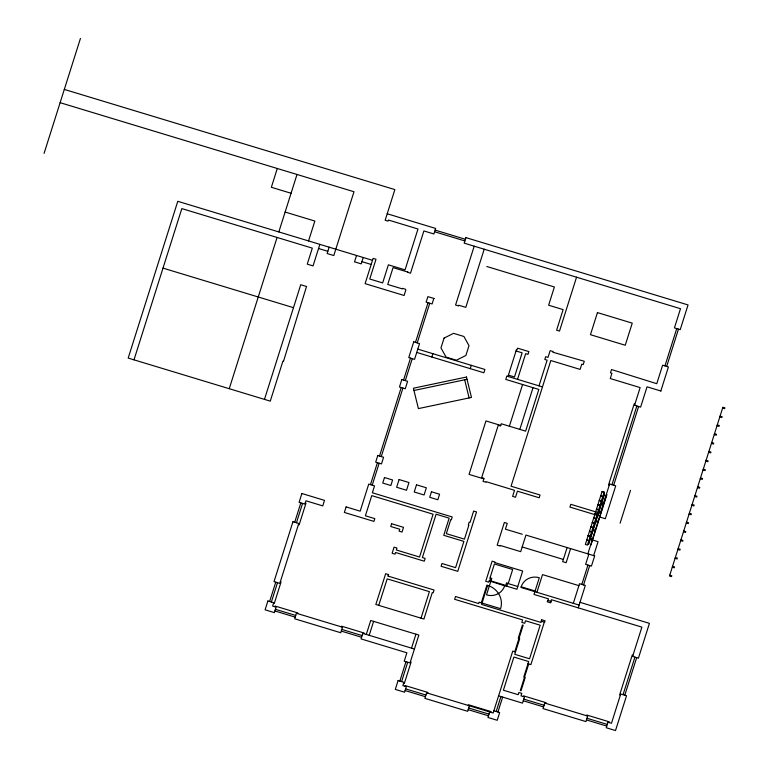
<?xml version="1.0" encoding="UTF-8"?>
<svg xmlns="http://www.w3.org/2000/svg" width="769" height="769" viewBox="0 0 769 769"><rect width="100%" height="100%" fill="white"/><g stroke="black" fill="none" stroke-linecap="round" stroke-linejoin="round"><path stroke-width="1.15" d="M44.083 153.367L80.437 38.45M133.989 359.834L181.83 208.591L312.31 248.137L307.244 264.151L313.041 265.911L319.866 244.369M277.292 168.498L271.351 187.28L291.067 193.259M229.239 388.701L277.08 237.458M278.83 231.93L297.007 174.467M308.552 240.937L314.848 221.049L285.126 212.042M264.469 399.38L300.737 284.732L306.533 286.491L283.473 361.392L282.896 361.219L270.265 401.139L128.183 358.075L177.783 201.305L372.494 260.316M329.142 247.176L327.133 253.53L333.804 255.548L353.99 191.741L60.117 102.681M356.537 255.481L354.528 261.835L361.199 263.854L363.208 257.5M269.631 601.502L275.754 582.171M294.71 522.228L300.833 502.888M271.37 602.031L277.494 582.7M296.45 522.747L302.573 503.416M274.966 606.751L275.177 606.068L297.795 612.922L297.574 613.614M407.791 271.774L407.618 272.322L410.511 273.197L423.882 230.931L433.889 233.968L435.639 228.441L387.211 213.763M370.475 484.633L377.425 462.678M379.521 456.046L401.197 387.538M403.552 380.078L410.502 358.114M415.481 342.368L428.025 302.726M372.215 485.162L379.165 463.198M381.261 456.575L402.937 388.066M405.292 380.607L412.242 358.642M417.221 342.897L429.765 303.255M433.831 298.43L432.082 303.957L426.141 302.159L427.891 296.632L434.12 298.516M341.359 626.879L341.58 626.187L364.198 633.041L363.977 633.733M431.822 357.008L432.87 353.692M474.194 246.186L455.575 305.024L458.622 305.947L458.843 305.255L465.803 307.36L484.201 249.214M366.304 634.435L370.716 620.487L418.845 635.069L410.021 662.974L404.215 661.215L406.888 652.794L361.074 638.904L362.824 633.377L414.433 649.026M369.197 635.319L373.609 621.362M388.085 576.106L388.566 574.587L385.673 573.703L375.83 604.482L423.911 619.045L432.303 592.534L433.178 592.793L434.052 590.034L388.085 576.106L388.566 574.587M470.244 368.649L471.291 365.333M399.842 681.084L405.955 661.744M411.53 648.142L415.942 634.194M421.018 618.17L429.4 591.649L387.201 578.865L378.733 605.366M401.581 681.603L407.695 662.272M405.023 686.284L405.244 685.592L427.862 692.446L427.641 693.138M507.973 376.454L516.451 349.655L517.028 349.828L517.556 348.174L528.861 351.606L527.986 354.365L525.669 353.663L517.537 379.348M509.386 426.228L522.584 384.51M519.825 429.39L533.023 387.672M539.002 385.855L547.124 360.161L544.808 359.459L545.682 356.701L547.999 357.402L550.143 350.635L553.036 351.51L552.824 352.202L584.267 361.276L583.219 364.593L581.768 364.15L580.105 369.399L550.825 360.526L511.058 486.219L540.049 495.005L539.184 497.774L517.431 491.18L515.509 497.255L512.615 496.38L514.538 490.305L486.114 481.692L485.941 482.24L483.047 481.365L484.009 478.328L481.682 477.626L498.245 425.276L500.571 425.978L501.263 423.767L525.621 431.149L538.819 389.431L505.762 379.415L506.809 376.099L541.895 386.73M576.548 277.205L559.505 331.074L556.612 330.189L563.119 309.609L548.624 305.216L554.391 286.981L486.825 266.507M481.317 602.838L486.902 585.161L487.633 585.382A19.408 18.523 9.6 0 1 500.6 608.683L479.135 602.185L478.703 603.559L455.508 596.533L454.633 599.291L522.622 619.901L521.843 622.39L524.737 623.265L525.525 620.785L540.165 625.216L529.553 658.783L514.759 654.304L519.7 638.693L518.248 638.251L522.449 624.995L523.17 625.216L514.778 651.737M487.633 585.382L481.605 604.444L541.04 622.457L541.434 621.217M489.363 580.912L504.647 585.843L504.858 585.151L490.949 580.931M490.238 578.144L491.776 578.307L486.527 594.889A14.553 13.9 9.6 0 0 504.647 585.843M468.234 705.442L468.456 704.75L491.074 711.604L490.853 712.296M507.05 586.276L505.512 586.113L506.56 582.796L507.925 583.508M469.398 705.788L467.648 711.315L424.882 698.358L426.632 692.831L493.169 712.998L512.75 651.122L515.509 651.958M508.213 583.594L512.673 569.512L494.409 563.975L489.949 578.057L490.526 578.24L489.651 580.999L489.074 580.826L488.632 582.2L485.739 581.326L492.122 561.159L495.015 562.043L494.842 562.591L522.68 571.031L516.912 589.256L506.761 586.18L507.636 583.421L517.787 586.497M547.989 600.493L548.518 598.84L534.013 594.447L539.3 577.73A14.553 13.9 9.6 0 0 521.19 586.776L520.969 587.458L579.105 605.078M489.69 711.94L487.95 717.467L497.226 720.284L499.667 712.546L493.871 710.787M496.197 711.488L500.907 696.57M497.928 712.017L502.647 697.099M536.916 592.293L542.51 574.616L578.903 585.642M528.697 663.974L520.315 690.495L521.036 690.716L525.227 677.451L523.785 677.018L528.678 661.542L513.884 657.062L503.397 690.216L518.191 694.695L518.892 692.485L521.786 693.369L520.998 695.849L524.477 696.906L522.516 703.126L498.591 695.868M567.118 547.557L562.658 561.649L566.138 562.706L570.598 548.614M544.337 622.092L530.879 664.637L527.976 663.753M550.892 601.377L551.411 599.714L641.884 627.129L632.618 656.418L638.414 658.177L649.43 623.361L579.98 602.319M523.324 696.551L523.535 695.858L546.153 702.722L545.932 703.404M588.372 544.164L604.28 493.89M588.66 544.25L604.569 493.977M600.368 513.288L609.625 484.009L615.719 485.845L605.318 518.719L599.522 516.97M587.852 553.843L606.597 494.592M590.986 544.952L606.885 494.678M573.309 603.329L579.518 583.709L585.315 585.469L578.24 607.846M588.871 554.151L585.632 564.369L591.428 566.128L594.668 555.91L525.948 535.08L520.7 551.661L500.263 545.461L500.081 546.019L497.187 545.134L504.349 522.487L507.252 523.362L505.416 529.168L522.238 534.263M611.951 484.71L636.857 405.974M581.835 584.411L587.949 565.08M613.691 485.229L638.597 406.503M583.575 584.94L589.688 565.6M593.649 555.603L598.061 541.655L590.236 539.28M664.945 365.9L676.739 328.603M666.685 366.428L678.479 329.132M660.821 390.988L668.424 366.957L662.618 365.198L656.764 383.702L611.528 369.543L610.48 372.85L611.922 373.292L610.269 378.54L640.135 387.595L634.54 405.273L640.625 407.118L647.046 386.817L660.965 391.037M620.102 523.208L630.503 490.334M586.536 715.708L586.747 715.016L609.365 721.87L609.144 722.562M623.053 694.686L634.934 657.12M624.793 695.214L636.674 657.649M413.962 390.479L467.033 379.309M64.308 89.415L394.862 189.597L385.163 220.261L388.057 221.136L388.412 220.03L417.99 228.999L405.052 269.881L388.383 264.824L382.654 282.925L369.754 279.012L376.003 259.259L373.1 258.384L365.102 283.655L404.1 295.479L405.849 289.951L405.446 289.221L402.543 288.346L402.37 288.894L387.73 284.463L393.065 267.612L407.705 272.043M435.11 230.094L465.418 239.284M434.591 231.757L464.889 240.937M318.549 248.512L327.834 251.319M361.901 261.643L371.177 264.459M722.629 408.051L724.658 408.666L724.917 407.839L722.889 407.224L669.491 576.01L671.52 576.625L671.789 575.798L669.751 575.183M516.037 350.972L522.122 352.817L514.48 376.983L508.386 375.137M720.092 416.067L722.129 416.683L721.86 417.509L719.832 416.894M717.294 424.901L719.332 425.517L719.063 426.353L717.035 425.738M634.886 404.167L634.165 403.946L608.558 484.893L609.279 485.104M714.497 433.745L716.535 434.36L716.266 435.187L714.238 434.572M162.999 268.121L293.479 307.667M417.798 349.126L484.922 369.466L483.874 372.782L416.75 352.442M711.71 442.588L713.738 443.204L713.469 444.03L711.44 443.415M708.912 451.422L710.941 452.037L710.671 452.874L708.643 452.259M706.115 460.266L708.143 460.881L707.884 461.708L705.846 461.092M703.318 469.109L705.346 469.724L705.086 470.551L703.049 469.936M700.521 477.943L702.549 478.558L702.289 479.385L700.261 478.77M500.744 425.42L485.95 420.941L469.042 474.396L483.826 478.876M697.723 486.787L699.752 487.402L699.492 488.228L697.464 487.613M694.926 495.621L696.954 496.236L696.695 497.072L694.667 496.457M692.129 504.464L694.157 505.079L693.898 505.906L691.869 505.291M689.332 513.308L691.36 513.923L691.1 514.749L689.072 514.134M604.223 492.054L602.117 491.42L585.344 544.452L587.439 545.096L604.155 492.256L602.06 491.622M600.724 495.832L602.829 496.476M600.656 496.043L602.761 496.678M686.534 522.141L688.563 522.757L688.303 523.593L686.275 522.978M599.32 500.254L601.425 500.888M599.262 500.465L601.358 501.1M601.685 503.089L603.713 503.705M601.425 503.916L603.454 504.531M597.926 504.675L600.031 505.31M597.859 504.887L599.964 505.521M683.737 530.985L685.765 531.6L685.506 532.427L683.478 531.812M596.523 509.097L598.628 509.732M596.465 509.299L598.561 509.943M598.888 511.933L600.916 512.548M600.656 513.375L570.79 504.32L569.916 507.088L599.782 516.134M595.129 513.519L597.234 514.153M595.062 513.721L597.167 514.355M680.94 539.828L682.968 540.444L682.709 541.27L680.68 540.655M593.735 517.931L595.831 518.575M593.668 518.143L595.764 518.777M596.09 520.767L598.119 521.382M595.831 521.603L597.859 522.218M592.332 522.353L594.437 522.997M592.265 522.564L594.37 523.199M678.143 548.662L680.171 549.277L679.911 550.104L677.883 549.489M590.938 526.775L593.034 527.409M590.871 526.986L592.966 527.621M593.293 529.61L595.321 530.226M593.034 530.437L595.062 531.052M589.535 531.196L591.64 531.831M589.467 531.398L591.572 532.042M675.345 557.506L677.374 558.121L677.114 558.948L675.086 558.332M588.141 535.618L590.236 536.253M588.074 535.82L590.179 536.464M590.496 538.454L592.524 539.069M586.737 540.04L588.843 540.674M586.67 540.242L588.775 540.876M672.548 566.349L674.586 566.964L674.317 567.791L672.289 567.176M522.189 546.961L563.36 559.438M305.245 503.013L305.966 503.234L299.151 524.775L298.42 524.554M521.19 586.776L535.109 590.986M632.964 655.313L632.243 655.092L619.66 694.868L620.381 695.089M280.329 581.739L281.06 581.96L274.245 603.511L273.514 603.29M275.427 609.317L295.719 615.469M341.821 629.436L362.122 635.588M274.898 610.971L295.2 617.123M341.301 631.099L361.593 637.251M410.367 661.869L411.088 662.09L404.273 683.631L403.552 683.42M523.785 699.117L544.077 705.269M586.987 718.275L607.289 724.427M523.256 700.77L543.558 706.922M586.468 719.928L606.76 726.08M405.628 688.889L425.93 695.041M468.696 707.999L488.997 714.151M405.109 690.552L425.401 696.695M468.177 709.662L488.469 715.814M464.668 379.809L469.109 397.929M267.891 600.983L265.094 609.817L274.37 612.633L276.119 607.106L272.639 606.049L273.687 602.733L267.891 600.983M292.97 521.699L274.014 581.643L279.81 583.402L298.776 523.458L292.97 521.699M301.89 493.515L299.093 502.359L304.889 504.118L305.937 500.802L322.759 505.896L324.508 500.369L301.89 493.515M296.421 613.258L294.671 618.785L340.773 632.752L342.522 627.225L296.421 613.258M346.108 506.915L344.358 512.442L373.936 521.411L374.811 518.642L365.39 515.788L371.763 495.621L433.091 514.211L419.547 557.025L396.352 549.998L396.958 548.066L394.064 547.182L392.142 553.267L395.035 554.141L395.564 552.488L424.267 561.187L425.142 558.419L422.383 557.583L436.11 514.211L449.154 518.171L443.742 535.301L463.89 541.405L455.584 567.647L441.964 563.514L441.089 566.282L457.757 571.329L476.549 511.943L473.646 511.058L470.061 522.391L469.196 522.122L468.321 524.881L468.898 525.064L464.447 539.146L446.318 533.657L450.778 519.565L451.355 519.748L452.23 516.979L372.35 492.775L374.532 485.864L368.736 484.105L360.171 511.183L346.108 506.915M377.781 455.517L375.685 462.15L381.482 463.909L383.577 457.276L377.781 455.517M401.812 379.55L399.457 387.009L405.253 388.768L407.618 381.309L401.812 379.55M413.741 341.84L408.762 357.585L414.558 359.344L419.547 343.599L413.741 341.84M384.481 477.53L382.731 483.057L390.854 485.518L392.603 479.991L384.481 477.53M465.937 237.621L464.188 243.148L680.498 308.705L674.423 327.902L680.219 329.661L688.044 304.937L465.937 237.621M399.101 479.539L396.65 487.267L406.513 490.257L408.954 482.528L399.101 479.539M444.078 338.091L440.964 347.924L446.068 357.085L456.392 360.219L465.889 355.47L469.003 345.637L463.899 336.476L453.575 333.342L444.078 338.091M391.623 523.747L390.748 526.505L399.745 529.226L399.13 531.158L402.033 532.042L403.514 527.342L391.623 523.747M416.5 484.806L414.222 491.987L424.084 494.976L426.353 487.796L416.5 484.806M431.457 491.766L429.708 497.293L437.821 499.754L439.57 494.227L431.457 491.766M398.102 680.555L395.304 689.389L404.581 692.206L406.33 686.679L402.85 685.621L403.898 682.314L398.102 680.555M597.446 312.599L590.457 334.698L625.245 345.243L632.243 323.143L597.446 312.599M541.587 619.747L541.145 621.121L544.625 622.179L545.058 620.794L541.587 619.747M547.701 600.406L547.259 601.791L550.739 602.838L551.181 601.464L547.701 600.406M544.779 703.058L543.029 708.585L585.94 721.591L587.689 716.064L544.779 703.058M607.991 722.216L606.241 727.734L615.517 730.55L626.533 695.743L620.727 693.984L611.47 723.264L607.991 722.216M466.475 377.041L413.414 388.21L418.403 408.599L471.464 397.438L466.475 377.041"/></g></svg>
